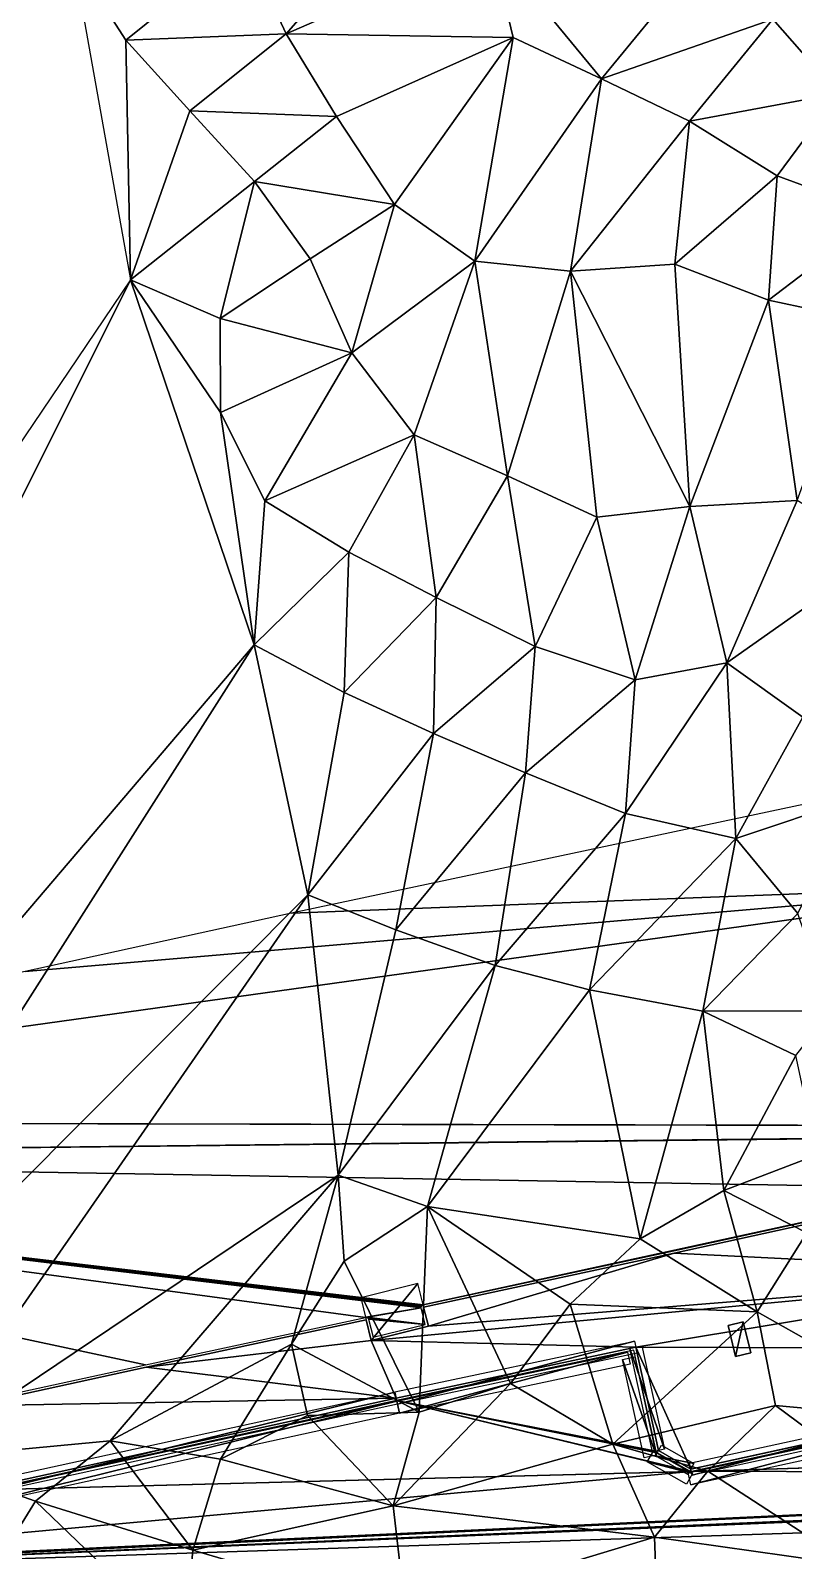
# Model space of a CAD drawing. Header units: metres. Extents: x -113 to 180, y -133 to 86.
# Drawn here: x 41.09 to 53.4, y 33.37 to 57.89 of the extents above; entities that cross this region are included whole.
import ezdxf

# ---------------------------------------------------------------- set-up
doc = ezdxf.new("R2010")
doc.units = ezdxf.units.M
for name, color, linetype, true_color in [('ACERA', 7, 'Continuous', 0xb9b3a6), ('ARQUETA', 7, 'Continuous', 0x6f7175), ('ASFALTO', 7, 'Continuous', 0x4a4b4e), ('BORDILLO', 7, 'Continuous', 0xcfcac0), ('TERRENO', 7, 'Continuous', 0x9a9179)]:
    doc.layers.add(name, color=color, linetype=linetype, true_color=true_color)

msp = doc.modelspace()

# ---------------------------------------------------------------- linework, layer by layer
at = {"layer": 'ACERA'}
for points in [[(58.058, 37.839, 74.679), (56.083, 39.18, 74.799), (51.477, 38.169, 75.081)], [(51.477, 38.169, 74.951), (56.083, 39.18, 74.669), (56.083, 39.18, 74.799)], [(51.477, 38.169, 74.951), (56.083, 39.18, 74.799), (51.477, 38.169, 75.081)], [(51.477, 38.169, 75.081), (47.435, 37.296, 75.232), (47.511, 36.991, 75.212)], [(47.435, 37.296, 75.102), (51.477, 38.169, 74.951), (51.477, 38.169, 75.081)], [(47.435, 37.296, 75.102), (51.477, 38.169, 75.081), (47.435, 37.296, 75.232)], [(58.058, 37.839, 74.679), (51.477, 38.169, 75.081), (47.511, 36.991, 75.212)], [(58.058, 37.839, 74.679), (47.511, 36.991, 75.212), (46.59, 36.763, 75.239)], [(58.058, 37.839, 74.679), (46.59, 36.763, 75.239), (50.856, 36.654, 75.015)], [(50.856, 36.654, 75.015), (60.587, 36.622, 74.477), (58.058, 37.839, 74.679)], [(47.511, 36.991, 75.082), (47.435, 37.296, 75.102), (47.435, 37.296, 75.232)], [(47.511, 36.991, 75.082), (47.435, 37.296, 75.232), (47.511, 36.991, 75.212)], [(46.59, 36.763, 75.239), (46.508, 37.095, 75.261), (42.959, 36.328, 75.503)], [(42.959, 36.328, 75.373), (46.508, 37.095, 75.131), (46.508, 37.095, 75.261)], [(42.959, 36.328, 75.373), (46.508, 37.095, 75.261), (42.959, 36.328, 75.503)], [(46.508, 37.095, 75.131), (46.59, 36.763, 75.109), (46.59, 36.763, 75.239)], [(46.508, 37.095, 75.131), (46.59, 36.763, 75.239), (46.508, 37.095, 75.261)], [(52.588, 37.06, 74.933), (52.343, 37, 74.944), (52.466, 36.502, 74.93)], [(52.343, 37, 74.814), (52.588, 37.06, 74.803), (52.588, 37.06, 74.933)], [(52.343, 37, 74.814), (52.588, 37.06, 74.933), (52.343, 37, 74.944)], [(52.466, 36.502, 74.93), (52.711, 36.563, 74.93), (52.588, 37.06, 74.933)], [(52.588, 37.06, 74.803), (52.711, 36.563, 74.8), (52.711, 36.563, 74.93)], [(52.588, 37.06, 74.803), (52.711, 36.563, 74.93), (52.588, 37.06, 74.933)], [(46.59, 36.763, 75.109), (47.511, 36.991, 75.082), (47.511, 36.991, 75.212)], [(46.59, 36.763, 75.109), (47.511, 36.991, 75.212), (46.59, 36.763, 75.239)], [(52.466, 36.502, 74.8), (52.343, 37, 74.814), (52.343, 37, 74.944)], [(52.466, 36.502, 74.8), (52.343, 37, 74.944), (52.466, 36.502, 74.93)], [(46.59, 36.763, 75.239), (42.959, 36.328, 75.503), (46.992, 35.832, 75.167)], [(46.59, 36.763, 75.239), (46.992, 35.832, 75.167), (50.856, 36.654, 75.015)], [(50.856, 36.654, 74.885), (46.992, 35.832, 75.037), (46.992, 35.832, 75.167)], [(50.856, 36.654, 74.885), (46.992, 35.832, 75.167), (50.856, 36.654, 75.015)], [(50.856, 36.654, 75.015), (51.221, 34.985, 74.93), (51.745, 34.687, 74.93)], [(50.856, 36.654, 75.015), (51.745, 34.687, 74.93), (60.587, 36.622, 74.477)], [(51.221, 34.985, 74.8), (50.856, 36.654, 74.885), (50.856, 36.654, 75.015)], [(51.221, 34.985, 74.8), (50.856, 36.654, 75.015), (51.221, 34.985, 74.93)], [(51.745, 34.687, 74.93), (56.165, 35.648, 74.724), (60.587, 36.622, 74.477)], [(52.711, 36.563, 74.8), (52.466, 36.502, 74.8), (52.466, 36.502, 74.93)], [(52.711, 36.563, 74.8), (52.466, 36.502, 74.93), (52.711, 36.563, 74.93)], [(42.959, 36.328, 75.503), (40.109, 35.708, 75.666), (46.992, 35.832, 75.167)], [(40.109, 35.708, 75.536), (42.959, 36.328, 75.373), (42.959, 36.328, 75.503)], [(40.109, 35.708, 75.536), (42.959, 36.328, 75.503), (40.109, 35.708, 75.666)], [(40.109, 35.708, 75.666), (40.395, 34.392, 75.608), (46.992, 35.832, 75.167)], [(46.992, 35.832, 75.037), (40.395, 34.392, 75.478), (40.395, 34.392, 75.608)], [(46.992, 35.832, 75.037), (40.395, 34.392, 75.608), (46.992, 35.832, 75.167)], [(56.165, 35.648, 74.594), (51.745, 34.687, 74.8), (51.745, 34.687, 74.93)], [(56.165, 35.648, 74.594), (51.745, 34.687, 74.93), (56.165, 35.648, 74.724)], [(51.745, 34.687, 74.8), (51.221, 34.985, 74.8), (51.221, 34.985, 74.93)], [(51.745, 34.687, 74.8), (51.221, 34.985, 74.93), (51.745, 34.687, 74.93)]]:
    msp.add_3dface(points, dxfattribs=at)
at = {"layer": 'ARQUETA'}
for points in [[(47.341, 37.679, 75.149), (46.42, 37.451, 75.174), (46.59, 36.763, 75.129)], [(46.59, 36.763, 75.129), (47.511, 36.991, 75.102), (47.341, 37.679, 75.149)], [(52.588, 37.06, 74.823), (52.343, 37, 74.834), (52.466, 36.502, 74.82)], [(52.466, 36.502, 74.82), (52.711, 36.563, 74.82), (52.588, 37.06, 74.823)]]:
    msp.add_3dface(points, dxfattribs=at)
at = {"layer": 'ASFALTO'}
for points in [[(57.414, 44.115, 74.412), (56.972, 46.133, 74.412), (45.307, 43.652, 75.035)], [(57.414, 44.115, 74.412), (41.01, 42.714, 75.219), (29.911, 40.284, 75.798)], [(57.414, 44.115, 74.412), (29.911, 40.284, 75.798), (69.161, 40.203, 73.979)], [(57.414, 44.115, 74.412), (45.307, 43.652, 75.035), (41.01, 42.714, 75.219)], [(29.911, 40.284, 75.798), (27.309, 39.717, 75.939), (69.161, 40.195, 73.979)], [(29.911, 40.284, 75.798), (69.161, 40.195, 73.979), (69.161, 40.199, 73.979)], [(29.911, 40.284, 75.798), (69.161, 40.199, 73.979), (69.161, 40.203, 73.979)], [(69.161, 40.192, 73.979), (69.161, 40.195, 73.979), (27.309, 39.717, 75.939)], [(69.162, 40.188, 73.979), (69.161, 40.192, 73.979), (27.309, 39.717, 75.939)], [(69.162, 40.188, 73.979), (27.309, 39.717, 75.939), (56.078, 39.22, 74.678)], [(27.309, 39.717, 75.939), (40.1, 35.748, 75.546), (42.95, 36.367, 75.386)], [(27.309, 39.717, 75.939), (42.95, 36.367, 75.386), (42.95, 36.367, 75.386)], [(27.309, 39.717, 75.939), (42.95, 36.367, 75.386), (46.499, 37.134, 75.145)], [(27.309, 39.717, 75.939), (46.499, 37.134, 75.145), (47.397, 37.286, 75.115)], [(27.309, 39.717, 75.939), (47.397, 37.286, 75.115), (47.396, 37.29, 75.115)], [(27.309, 39.717, 75.939), (47.396, 37.29, 75.115), (47.395, 37.294, 75.115)], [(27.309, 39.717, 75.939), (47.395, 37.294, 75.115), (47.395, 37.298, 75.115)], [(27.309, 39.717, 75.939), (47.395, 37.298, 75.115), (47.396, 37.302, 75.116)], [(27.309, 39.717, 75.939), (47.396, 37.302, 75.116), (47.397, 37.306, 75.116)], [(27.309, 39.717, 75.939), (47.397, 37.306, 75.116), (47.398, 37.31, 75.116)], [(27.309, 39.717, 75.939), (47.398, 37.31, 75.116), (47.399, 37.313, 75.116)], [(27.309, 39.717, 75.939), (47.399, 37.313, 75.116), (47.401, 37.317, 75.116)], [(27.309, 39.717, 75.939), (47.401, 37.317, 75.116), (47.404, 37.32, 75.117)], [(27.309, 39.717, 75.939), (47.404, 37.32, 75.117), (47.406, 37.323, 75.117)], [(27.309, 39.717, 75.939), (47.406, 37.323, 75.117), (47.409, 37.326, 75.117)], [(27.309, 39.717, 75.939), (47.409, 37.326, 75.117), (47.412, 37.328, 75.117)], [(27.309, 39.717, 75.939), (47.412, 37.328, 75.117), (47.416, 37.331, 75.117)], [(27.309, 39.717, 75.939), (47.416, 37.331, 75.117), (47.419, 37.332, 75.117)], [(27.309, 39.717, 75.939), (47.419, 37.332, 75.117), (47.423, 37.334, 75.117)], [(27.309, 39.717, 75.939), (47.423, 37.334, 75.117), (47.427, 37.335, 75.116)], [(27.309, 39.717, 75.939), (47.427, 37.335, 75.116), (56.074, 39.219, 74.678)], [(27.309, 39.717, 75.939), (56.074, 39.219, 74.678), (56.078, 39.22, 74.678)], [(47.427, 37.335, 75.116), (51.469, 38.208, 74.967), (56.074, 39.219, 74.678)], [(46.499, 37.134, 75.145), (46.503, 37.135, 75.145), (47.397, 37.286, 75.115)], [(46.503, 37.135, 75.145), (46.507, 37.135, 75.145), (47.397, 37.286, 75.115)], [(46.507, 37.135, 75.145), (46.511, 37.135, 75.144), (47.397, 37.286, 75.115)], [(46.511, 37.135, 75.144), (47.462, 37.02, 75.096), (47.397, 37.286, 75.115)], [(46.511, 37.135, 75.144), (46.515, 37.135, 75.144), (47.462, 37.02, 75.096)], [(46.515, 37.135, 75.144), (46.518, 37.134, 75.144), (47.462, 37.02, 75.096)], [(46.518, 37.134, 75.144), (46.522, 37.133, 75.143), (47.462, 37.02, 75.096)], [(46.522, 37.133, 75.143), (46.526, 37.131, 75.143), (47.462, 37.02, 75.096)], [(46.526, 37.131, 75.143), (46.529, 37.129, 75.143), (47.462, 37.02, 75.096)], [(46.529, 37.129, 75.143), (46.532, 37.127, 75.142), (47.462, 37.02, 75.096)], [(46.532, 37.127, 75.142), (46.535, 37.125, 75.142), (47.462, 37.02, 75.096)], [(46.535, 37.125, 75.142), (46.538, 37.122, 75.142), (47.462, 37.02, 75.096)], [(46.538, 37.122, 75.142), (46.54, 37.119, 75.141), (47.462, 37.02, 75.096)], [(46.54, 37.119, 75.141), (46.542, 37.116, 75.141), (47.462, 37.02, 75.096)], [(46.542, 37.116, 75.141), (46.544, 37.112, 75.141), (47.462, 37.02, 75.096)], [(46.544, 37.112, 75.141), (46.546, 37.109, 75.141), (47.462, 37.02, 75.096)], [(46.546, 37.109, 75.141), (46.547, 37.105, 75.14), (47.462, 37.02, 75.096)], [(46.547, 37.105, 75.14), (46.619, 36.812, 75.122), (47.462, 37.02, 75.096)], [(51.182, 34.977, 74.812), (50.826, 36.606, 74.895), (47, 35.793, 75.047)], [(100.197, 36.151, 72.159), (34.175, 33.022, 75.879), (34.173, 33.018, 75.879)], [(100.197, 36.151, 72.159), (34.173, 33.018, 75.879), (89.221, 35.404, 72.846)], [(100.197, 36.151, 72.159), (51.745, 34.647, 74.812), (34.175, 33.041, 75.879)], [(100.197, 36.151, 72.159), (34.175, 33.041, 75.879), (34.176, 33.037, 75.879)], [(100.197, 36.151, 72.159), (34.176, 33.03, 75.879), (34.175, 33.026, 75.879)], [(100.197, 36.151, 72.159), (34.175, 33.026, 75.879), (34.175, 33.022, 75.879)], [(100.197, 36.151, 72.159), (34.176, 33.037, 75.879), (34.176, 33.034, 75.879)], [(100.197, 36.151, 72.159), (34.176, 33.034, 75.879), (34.176, 33.03, 75.879)], [(100.197, 36.151, 72.159), (51.749, 34.647, 74.812), (51.745, 34.647, 74.812)], [(100.197, 36.151, 72.159), (51.753, 34.648, 74.812), (51.749, 34.647, 74.812)], [(100.197, 36.151, 72.159), (56.174, 35.609, 74.602), (51.753, 34.648, 74.812)], [(51.737, 34.648, 74.812), (47, 35.793, 75.047), (40.404, 34.352, 75.488)], [(51.183, 34.973, 74.812), (51.182, 34.977, 74.812), (47, 35.793, 75.047)], [(51.185, 34.969, 74.812), (51.183, 34.973, 74.812), (47, 35.793, 75.047)], [(51.186, 34.966, 74.812), (51.185, 34.969, 74.812), (47, 35.793, 75.047)], [(51.188, 34.963, 74.812), (51.186, 34.966, 74.812), (47, 35.793, 75.047)], [(51.19, 34.96, 74.812), (51.188, 34.963, 74.812), (47, 35.793, 75.047)], [(51.193, 34.957, 74.812), (51.19, 34.96, 74.812), (47, 35.793, 75.047)], [(51.196, 34.955, 74.812), (51.193, 34.957, 74.812), (47, 35.793, 75.047)], [(51.198, 34.952, 74.812), (51.196, 34.955, 74.812), (47, 35.793, 75.047)], [(51.202, 34.95, 74.812), (51.198, 34.952, 74.812), (47, 35.793, 75.047)], [(51.725, 34.652, 74.812), (51.202, 34.95, 74.812), (47, 35.793, 75.047)], [(51.729, 34.65, 74.812), (51.725, 34.652, 74.812), (47, 35.793, 75.047)], [(51.733, 34.649, 74.812), (51.729, 34.65, 74.812), (47, 35.793, 75.047)], [(51.737, 34.648, 74.812), (51.733, 34.649, 74.812), (47, 35.793, 75.047)], [(34.173, 33.018, 75.879), (89.217, 35.403, 72.846), (89.221, 35.404, 72.846)], [(34.173, 33.018, 75.879), (88.87, 35.335, 72.876), (89.217, 35.403, 72.846)], [(34.173, 33.018, 75.879), (85.926, 34.726, 73.038), (88.869, 35.335, 72.876)], [(34.173, 33.018, 75.879), (88.869, 35.335, 72.876), (88.87, 35.335, 72.876)], [(34.173, 33.018, 75.879), (72.226, 31.683, 73.823), (85.926, 34.726, 73.038)], [(34.173, 33.018, 75.879), (85.926, 34.726, 73.038), (85.926, 34.726, 73.038)], [(51.745, 34.647, 74.812), (40.396, 34.352, 75.488), (34.175, 33.041, 75.879)], [(51.745, 34.647, 74.812), (40.4, 34.352, 75.488), (40.396, 34.352, 75.488)], [(51.745, 34.647, 74.812), (40.404, 34.352, 75.488), (40.4, 34.352, 75.488)], [(51.741, 34.647, 74.812), (51.737, 34.648, 74.812), (40.404, 34.352, 75.488)], [(51.745, 34.647, 74.812), (51.741, 34.647, 74.812), (40.404, 34.352, 75.488)]]:
    msp.add_3dface(points, dxfattribs=at)
at = {"layer": 'BORDILLO'}
for points in [[(47.013, 35.734, 75.176), (46.971, 35.93, 75.183), (50.836, 36.751, 75.033)], [(47.044, 35.587, 75.175), (47.003, 35.783, 75.175), (50.721, 36.574, 75.028)], [(47.013, 35.734, 75.176), (50.836, 36.751, 75.033), (50.877, 36.556, 75.017)], [(47.044, 35.587, 75.175), (50.721, 36.574, 75.028), (50.763, 36.378, 75.012)], [(50.759, 36.632, 75.03), (50.954, 36.675, 75.02), (51.319, 35.006, 74.94)], [(50.759, 36.632, 75.03), (51.319, 35.006, 74.94), (51.124, 34.964, 74.94)], [(50.644, 36.455, 75.024), (50.84, 36.497, 75.015), (51.187, 34.909, 74.94)], [(50.644, 36.455, 75.024), (51.187, 34.909, 74.94), (50.991, 34.866, 74.94)], [(39.589, 34.113, 75.673), (39.546, 34.308, 75.686), (46.971, 35.929, 75.183)], [(39.589, 34.113, 75.673), (46.971, 35.929, 75.183), (47.013, 35.734, 75.175)], [(39.77, 33.999, 75.651), (39.727, 34.194, 75.665), (47.002, 35.783, 75.175)], [(39.77, 33.999, 75.651), (47.002, 35.783, 75.175), (47.045, 35.587, 75.175)], [(51.742, 34.43, 74.94), (51.699, 34.626, 74.94), (56.176, 35.6, 74.73)], [(51.766, 34.589, 74.94), (51.723, 34.784, 74.94), (56.144, 35.746, 74.741)], [(51.742, 34.43, 74.94), (56.176, 35.6, 74.73), (56.218, 35.404, 74.716)], [(51.766, 34.589, 74.94), (56.144, 35.746, 74.741), (56.186, 35.551, 74.725)], [(51.172, 34.898, 74.94), (51.271, 35.072, 74.94), (51.794, 34.774, 74.94)], [(51.04, 34.801, 74.94), (51.139, 34.975, 74.94), (51.77, 34.615, 74.94)], [(51.172, 34.898, 74.94), (51.794, 34.774, 74.94), (51.695, 34.6, 74.94)], [(51.04, 34.801, 74.94), (51.77, 34.615, 74.94), (51.671, 34.441, 74.94)]]:
    msp.add_3dface(points, dxfattribs=at)
at = {"layer": 'TERRENO'}
for points in [[(44.545, 59.278, 74.2), (45.22, 57.838, 74.2), (47.711, 60.68, 74)], [(45.22, 57.838, 74.2), (48.519, 59.28, 74), (47.711, 60.68, 74)], [(53.065, 58.076, 73.8), (54.118, 56.876, 73.8), (56.724, 59.733, 73.6)], [(48.519, 59.28, 74), (50.302, 57.113, 74), (52.224, 59.449, 73.8)], [(50.302, 57.113, 74), (53.065, 58.076, 73.8), (52.224, 59.449, 73.8)], [(42.633, 57.737, 74.4), (44.545, 59.278, 74.2), (41.786, 59.057, 74.4)], [(45.22, 57.838, 74.2), (44.545, 59.278, 74.2), (42.633, 57.737, 74.4)], [(48.519, 59.28, 74), (45.22, 57.838, 74.2), (48.879, 57.777, 74)], [(50.302, 57.113, 74), (48.519, 59.28, 74), (48.879, 57.777, 74)], [(42.71, 53.871, 74.6), (42.633, 57.737, 74.4), (41.786, 59.057, 74.4)], [(53.065, 58.076, 73.8), (50.302, 57.113, 74), (51.724, 56.432, 74)], [(53.065, 58.076, 73.8), (51.724, 56.432, 74), (54.118, 56.876, 73.8)], [(45.22, 57.838, 74.2), (42.633, 57.737, 74.4), (43.663, 56.595, 74.4)], [(43.663, 56.595, 74.4), (42.633, 57.737, 74.4), (42.71, 53.871, 74.6)], [(45.22, 57.838, 74.2), (43.663, 56.595, 74.4), (46.032, 56.507, 74.2)], [(48.879, 57.777, 74), (45.22, 57.838, 74.2), (46.032, 56.507, 74.2)], [(46.966, 55.087, 74.2), (48.879, 57.777, 74), (46.032, 56.507, 74.2)], [(46.966, 55.087, 74.2), (48.259, 54.169, 74.2), (48.879, 57.777, 74)], [(48.259, 54.169, 74.2), (50.302, 57.113, 74), (48.879, 57.777, 74)], [(50.302, 57.113, 74), (48.259, 54.169, 74.2), (49.801, 54.011, 74.2)], [(51.724, 56.432, 74), (50.302, 57.113, 74), (49.801, 54.011, 74.2)], [(51.724, 56.432, 74), (53.134, 55.546, 74), (54.118, 56.876, 73.8)], [(53.134, 55.546, 74), (54.817, 54.931, 74), (54.118, 56.876, 73.8)], [(44.708, 55.455, 74.4), (43.663, 56.595, 74.4), (42.71, 53.871, 74.6)], [(43.663, 56.595, 74.4), (44.708, 55.455, 74.4), (46.032, 56.507, 74.2)], [(44.708, 55.455, 74.4), (46.966, 55.087, 74.2), (46.032, 56.507, 74.2)], [(51.484, 54.125, 74.2), (51.724, 56.432, 74), (49.801, 54.011, 74.2)], [(51.484, 54.125, 74.2), (53.134, 55.546, 74), (51.724, 56.432, 74)], [(44.153, 53.246, 74.6), (44.708, 55.455, 74.4), (42.71, 53.871, 74.6)], [(44.708, 55.455, 74.4), (44.153, 53.246, 74.6), (45.605, 54.208, 74.4)], [(44.708, 55.455, 74.4), (45.605, 54.208, 74.4), (46.966, 55.087, 74.2)], [(53.134, 55.546, 74), (51.484, 54.125, 74.2), (52.997, 53.54, 74.2)], [(54.817, 54.931, 74), (53.134, 55.546, 74), (52.997, 53.54, 74.2)], [(46.966, 55.087, 74.2), (45.605, 54.208, 74.4), (46.276, 52.691, 74.4)], [(48.259, 54.169, 74.2), (46.966, 55.087, 74.2), (46.276, 52.691, 74.4)], [(54.509, 53.217, 74.2), (54.817, 54.931, 74), (52.997, 53.54, 74.2)], [(45.605, 54.208, 74.4), (44.153, 53.246, 74.6), (46.276, 52.691, 74.4)], [(47.284, 51.368, 74.4), (48.259, 54.169, 74.2), (46.276, 52.691, 74.4)], [(48.259, 54.169, 74.2), (47.284, 51.368, 74.4), (48.787, 50.706, 74.4)], [(48.259, 54.169, 74.2), (48.787, 50.706, 74.4), (49.801, 54.011, 74.2)], [(48.787, 50.706, 74.4), (50.225, 50.042, 74.4), (49.801, 54.011, 74.2)], [(51.727, 50.213, 74.4), (51.484, 54.125, 74.2), (49.801, 54.011, 74.2)], [(50.225, 50.042, 74.4), (51.727, 50.213, 74.4), (49.801, 54.011, 74.2)], [(52.997, 53.54, 74.2), (51.484, 54.125, 74.2), (51.727, 50.213, 74.4)], [(32.765, 33.969, 76), (42.71, 53.871, 74.6), (28.635, 33.031, 76.2)], [(42.71, 53.871, 74.6), (32.765, 33.969, 76), (44.705, 47.984, 74.8)], [(44.159, 51.731, 74.6), (42.71, 53.871, 74.6), (44.705, 47.984, 74.8)], [(44.159, 51.731, 74.6), (44.153, 53.246, 74.6), (42.71, 53.871, 74.6)], [(53.456, 50.312, 74.4), (52.997, 53.54, 74.2), (51.727, 50.213, 74.4)], [(53.456, 50.312, 74.4), (54.509, 53.217, 74.2), (52.997, 53.54, 74.2)], [(44.153, 53.246, 74.6), (44.159, 51.731, 74.6), (46.276, 52.691, 74.4)], [(44.159, 51.731, 74.6), (44.873, 50.306, 74.6), (46.276, 52.691, 74.4)], [(44.873, 50.306, 74.6), (47.284, 51.368, 74.4), (46.276, 52.691, 74.4)], [(44.873, 50.306, 74.6), (44.159, 51.731, 74.6), (44.705, 47.984, 74.8)], [(47.284, 51.368, 74.4), (44.873, 50.306, 74.6), (46.227, 49.475, 74.6)], [(47.284, 51.368, 74.4), (46.227, 49.475, 74.6), (47.636, 48.745, 74.6)], [(48.787, 50.706, 74.4), (47.284, 51.368, 74.4), (47.636, 48.745, 74.6)], [(49.233, 47.957, 74.6), (48.787, 50.706, 74.4), (47.636, 48.745, 74.6)], [(48.787, 50.706, 74.4), (49.233, 47.957, 74.6), (50.225, 50.042, 74.4)], [(46.227, 49.475, 74.6), (44.873, 50.306, 74.6), (44.705, 47.984, 74.8)], [(52.325, 47.69, 74.6), (53.456, 50.312, 74.4), (51.727, 50.213, 74.4)], [(53.456, 50.312, 74.4), (52.325, 47.69, 74.6), (54.841, 49.464, 74.4)], [(50.225, 50.042, 74.4), (49.233, 47.957, 74.6), (50.844, 47.416, 74.6)], [(51.727, 50.213, 74.4), (50.225, 50.042, 74.4), (50.844, 47.416, 74.6)], [(52.325, 47.69, 74.6), (51.727, 50.213, 74.4), (50.844, 47.416, 74.6)], [(46.156, 47.212, 74.8), (46.227, 49.475, 74.6), (44.705, 47.984, 74.8)], [(46.227, 49.475, 74.6), (46.156, 47.212, 74.8), (47.636, 48.745, 74.6)], [(52.325, 47.69, 74.6), (53.551, 46.816, 74.6), (54.841, 49.464, 74.4)], [(46.156, 47.212, 74.8), (47.595, 46.554, 74.8), (47.636, 48.745, 74.6)], [(47.595, 46.554, 74.8), (49.233, 47.957, 74.6), (47.636, 48.745, 74.6)], [(32.765, 33.969, 76), (36.052, 34.396, 75.8), (44.705, 47.984, 74.8)], [(36.052, 34.396, 75.8), (45.566, 43.952, 75), (44.705, 47.984, 74.8)], [(45.566, 43.952, 75), (46.156, 47.212, 74.8), (44.705, 47.984, 74.8)], [(49.08, 45.918, 74.8), (49.233, 47.957, 74.6), (47.595, 46.554, 74.8)], [(49.233, 47.957, 74.6), (49.08, 45.918, 74.8), (50.844, 47.416, 74.6)], [(50.691, 45.264, 74.8), (52.325, 47.69, 74.6), (50.844, 47.416, 74.6)], [(52.325, 47.69, 74.6), (50.691, 45.264, 74.8), (52.469, 44.859, 74.8)], [(52.325, 47.69, 74.6), (52.469, 44.859, 74.8), (53.551, 46.816, 74.6)], [(49.08, 45.918, 74.8), (50.691, 45.264, 74.8), (50.844, 47.416, 74.6)], [(47.595, 46.554, 74.8), (46.156, 47.212, 74.8), (45.566, 43.952, 75)], [(52.469, 44.859, 74.8), (54.365, 45.495, 74.6), (53.551, 46.816, 74.6)], [(46.989, 43.386, 75), (47.595, 46.554, 74.8), (45.566, 43.952, 75)], [(46.989, 43.386, 75), (49.08, 45.918, 74.8), (47.595, 46.554, 74.8)], [(46.989, 43.386, 75), (48.587, 42.809, 75), (49.08, 45.918, 74.8)], [(48.587, 42.809, 75), (50.691, 45.264, 74.8), (49.08, 45.918, 74.8)], [(54.365, 45.495, 74.6), (52.469, 44.859, 74.8), (53.469, 43.651, 74.8)], [(50.108, 42.416, 75), (50.691, 45.264, 74.8), (48.587, 42.809, 75)], [(50.691, 45.264, 74.8), (50.108, 42.416, 75), (52.469, 44.859, 74.8)], [(50.108, 42.416, 75), (51.935, 42.074, 75), (52.469, 44.859, 74.8)], [(52.469, 44.859, 74.8), (51.935, 42.074, 75), (53.469, 43.651, 74.8)], [(39.247, 34.845, 75.6), (45.566, 43.952, 75), (36.052, 34.396, 75.8)], [(39.247, 34.845, 75.6), (46.055, 39.429, 75.2), (45.566, 43.952, 75)], [(46.055, 39.429, 75.2), (46.989, 43.386, 75), (45.566, 43.952, 75)], [(51.935, 42.074, 75), (54.003, 42.076, 74.8), (53.469, 43.651, 74.8)], [(48.587, 42.809, 75), (46.989, 43.386, 75), (46.055, 39.429, 75.2)], [(48.587, 42.809, 75), (46.055, 39.429, 75.2), (47.495, 38.923, 75.2)], [(50.108, 42.416, 75), (48.587, 42.809, 75), (47.495, 38.923, 75.2)], [(50.924, 38.402, 75), (50.108, 42.416, 75), (47.495, 38.923, 75.2)], [(51.935, 42.074, 75), (50.108, 42.416, 75), (50.924, 38.402, 75)], [(52.274, 39.18, 75), (51.935, 42.074, 75), (50.924, 38.402, 75)], [(51.935, 42.074, 75), (53.437, 41.359, 75), (54.003, 42.076, 74.8)], [(53.437, 41.359, 75), (51.935, 42.074, 75), (52.274, 39.18, 75)], [(53.437, 41.359, 75), (52.274, 39.18, 75), (53.78, 39.757, 75)], [(53.78, 39.757, 75), (52.274, 39.18, 75), (53.615, 38.5, 74.8)], [(46.055, 39.429, 75.2), (39.247, 34.845, 75.6), (42.381, 35.143, 75.4)], [(45.305, 36.702, 75.2), (46.055, 39.429, 75.2), (42.381, 35.143, 75.4)], [(45.305, 36.702, 75.2), (46.155, 38.043, 75.2), (46.055, 39.429, 75.2)], [(46.055, 39.429, 75.2), (46.155, 38.043, 75.2), (47.495, 38.923, 75.2)], [(52.815, 37.225, 74.8), (52.274, 39.18, 75), (50.924, 38.402, 75)], [(52.274, 39.18, 75), (52.815, 37.225, 74.8), (53.615, 38.5, 74.8)], [(46.155, 38.043, 75.2), (47.364, 35.605, 75), (47.495, 38.923, 75.2)], [(47.364, 35.605, 75), (48.837, 36.069, 75), (47.495, 38.923, 75.2)], [(49.797, 37.345, 75), (50.924, 38.402, 75), (47.495, 38.923, 75.2)], [(48.837, 36.069, 75), (49.797, 37.345, 75), (47.495, 38.923, 75.2)], [(53.615, 38.5, 74.8), (52.815, 37.225, 74.8), (55.958, 35.448, 74.6)], [(52.815, 37.225, 74.8), (50.924, 38.402, 75), (49.797, 37.345, 75)], [(46.155, 38.043, 75.2), (45.305, 36.702, 75.2), (47.364, 35.605, 75)], [(49.797, 37.345, 75), (48.837, 36.069, 75), (50.485, 35.09, 74.8)], [(52.815, 37.225, 74.8), (49.797, 37.345, 75), (50.485, 35.09, 74.8)], [(53.109, 35.712, 74.8), (52.815, 37.225, 74.8), (50.485, 35.09, 74.8)], [(52.815, 37.225, 74.8), (53.109, 35.712, 74.8), (55.958, 35.448, 74.6)], [(44.158, 34.847, 75.2), (45.305, 36.702, 75.2), (42.381, 35.143, 75.4)], [(45.305, 36.702, 75.2), (44.158, 34.847, 75.2), (45.563, 35.549, 75.2)], [(47.364, 35.605, 75), (45.305, 36.702, 75.2), (45.563, 35.549, 75.2)], [(48.837, 36.069, 75), (46.941, 34.092, 75), (50.485, 35.09, 74.8)], [(48.837, 36.069, 75), (47.364, 35.605, 75), (46.941, 34.092, 75)], [(46.941, 34.092, 75), (47.364, 35.605, 75), (45.563, 35.549, 75.2)], [(52.015, 34.653, 74.8), (53.109, 35.712, 74.8), (50.485, 35.09, 74.8)], [(53.109, 35.712, 74.8), (52.015, 34.653, 74.8), (54.549, 34.641, 74.6)], [(53.109, 35.712, 74.8), (54.549, 34.641, 74.6), (55.958, 35.448, 74.6)], [(44.158, 34.847, 75.2), (46.941, 34.092, 75), (45.563, 35.549, 75.2)], [(39.247, 34.845, 75.6), (41.179, 34.169, 75.4), (42.381, 35.143, 75.4)], [(41.179, 34.169, 75.4), (43.712, 33.378, 75.2), (42.381, 35.143, 75.4)], [(43.712, 33.378, 75.2), (44.158, 34.847, 75.2), (42.381, 35.143, 75.4)], [(46.941, 34.092, 75), (51.159, 33.587, 74.8), (50.485, 35.09, 74.8)], [(51.159, 33.587, 74.8), (52.015, 34.653, 74.8), (50.485, 35.09, 74.8)], [(41.179, 34.169, 75.4), (39.247, 34.845, 75.6), (40.341, 32.825, 75.4)], [(44.158, 34.847, 75.2), (43.712, 33.378, 75.2), (46.941, 34.092, 75)], [(54.351, 33.138, 74.6), (52.015, 34.653, 74.8), (51.159, 33.587, 74.8)], [(52.015, 34.653, 74.8), (54.351, 33.138, 74.6), (54.549, 34.641, 74.6)], [(43.579, 31.862, 75.2), (41.179, 34.169, 75.4), (40.341, 32.825, 75.4)], [(43.579, 31.862, 75.2), (43.712, 33.378, 75.2), (41.179, 34.169, 75.4)], [(43.712, 33.378, 75.2), (47.143, 32.375, 75), (46.941, 34.092, 75)], [(46.941, 34.092, 75), (47.143, 32.375, 75), (51.159, 33.587, 74.8)], [(43.712, 33.378, 75.2), (43.579, 31.862, 75.2), (47.143, 32.375, 75)], [(47.143, 32.375, 75), (51.219, 31.99, 74.8), (51.159, 33.587, 74.8)], [(51.219, 31.99, 74.8), (54.351, 33.138, 74.6), (51.159, 33.587, 74.8)]]:
    msp.add_3dface(points, dxfattribs=at)

doc.saveas('drawing.dxf')
